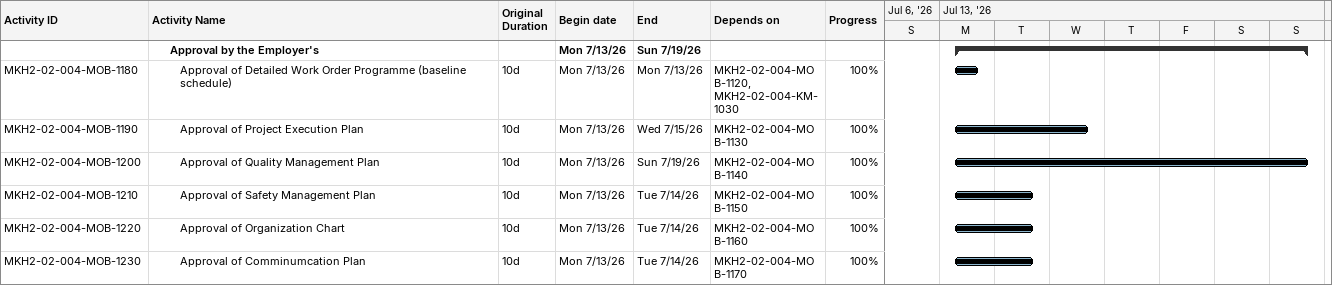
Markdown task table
| ID | Level | Task | Original duration | Start | Finish | Predecessors | % complete |
|---|---|---|---|---|---|---|---|
|  | 3 | **Approval by the Employer's** |  | 2026-07-13 | 2026-07-19 |  |  |
| MKH2-02-004-MOB-1180 | 4 | Approval of Detailed Work Order Programme (baseline schedule) | 10d | 2026-07-13 | 2026-07-13 | MKH2-02-004-MOB-1120, MKH2-02-004-KM-1030 | 100 |
| MKH2-02-004-MOB-1190 | 4 | Approval of Project Execution Plan | 10d | 2026-07-13 | 2026-07-15 | MKH2-02-004-MOB-1130 | 100 |
| MKH2-02-004-MOB-1200 | 4 | Approval of Quality Management Plan | 10d | 2026-07-13 | 2026-07-19 | MKH2-02-004-MOB-1140 | 100 |
| MKH2-02-004-MOB-1210 | 4 | Approval of Safety Management Plan | 10d | 2026-07-13 | 2026-07-14 | MKH2-02-004-MOB-1150 | 100 |
| MKH2-02-004-MOB-1220 | 4 | Approval of Organization Chart | 10d | 2026-07-13 | 2026-07-14 | MKH2-02-004-MOB-1160 | 100 |
| MKH2-02-004-MOB-1230 | 4 | Approval of Comminumcation Plan | 10d | 2026-07-13 | 2026-07-14 | MKH2-02-004-MOB-1170 | 100 |
